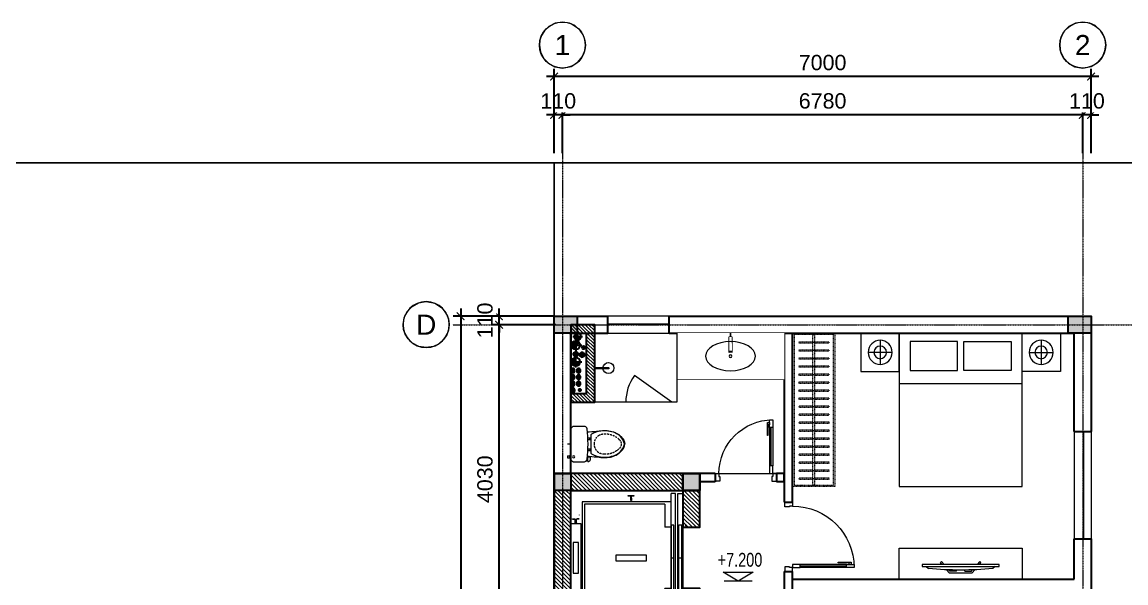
# Model space of a CAD drawing. Header units: millimetres. Extents: x -127141 to 682685, y -1234500 to 49778.
# Drawn here: x 263765 to 278151, y -267976 to -260665 of the extents above; entities that cross this region are included whole.
import ezdxf
from ezdxf.enums import TextEntityAlignment as Align

# ---------------------------------------------------------------- set-up
doc = ezdxf.new("R2010")
doc.units = ezdxf.units.MM
doc.header["$MEASUREMENT"] = 0
doc.set_wipeout_variables(frame=1)
for name, pattern in [('$AUDIT_BAD_LTYPE2', [0]), ('ACAD_ISO03W100', [30, 12, -18]), ('CENTER2', [1.125, 0.75, -0.125, 0.125, -0.125]), ('CONTINOUS', [0]), ('DASHDOT', [1, 0.5, -0.25, 0, -0.25]), ('DIVIDEX22', [1.25, 0.625, -0.25, 0, -0.125, 0, -0.25]), ('PHANTOM2', [1.25, 0.625, -0.125, 0.125, -0.125, 0.125, -0.125]), ('PHANTOM3', [1.5, 0.625, -0.125, 0.125, -0.125, 0.125, -0.125, 0.125, -0.125]), ('X-5M-G-MB PHONGNGU$0$HIDDEN2', [0.1875, 0.125, -0.0625]), ('xref-thap C (mb tang 32-2)$0$HIDDEN', [0.375, 0.25, -0.125])]:
    doc.linetypes.add(name, pattern=pattern)
for name, color, linetype, lineweight in [('-CONCRETE', 1, 'Continuous', 35), ('-DOOR', 137, 'Continuous', 9), ('-FURNITURE', 46, 'Continuous', 9), ('-HATCH', 8, 'Continuous', 5), ('-KH', 143, 'Continuous', 13), ('-LINE1', 7, 'Continuous', 18), ('-LINE2', 252, 'Continuous', 9), ('-TEXT', 7, 'Continuous', 15), ('-WALL', 4, 'Continuous', 35), ('A-COT VACH', 2, 'Continuous', 35), ('A-DIM', 251, 'Continuous', 15), ('A-HATCH', 251, 'Continuous', 5), ('A-KY HIEU', 34, 'Continuous', 20), ('A-NET THAY', 125, 'Continuous', 18), ('A-TRUC', 251, 'DASHDOT', 5), ('A-TUONG', 7, 'Continuous', 35), ('N1.1-CN', 4, 'CONTINOUS', 35), ('N1.3-TN', 6, 'CENTER2', 35), ('N1.4-TP', 4, 'PHANTOM2', 35), ('N1.5-TH', 2, 'PHANTOM3', 30), ('N1.6-NM', 3, 'DIVIDEX22', 30), ('N4-OTHER1', 143, 'CONTINOUS', 15)]:
    doc.layers.add(name, color=color, linetype=linetype, lineweight=lineweight)
doc.layers.add('LUOI GIONG', color=160, linetype='Continuous', plot=False)
for name, color, linetype in [('M-CD', 40, 'ACAD_ISO03W100'), ('M-Control', 170, 'CENTER2'), ('M-RP', 140, 'Continuous')]:
    doc.layers.add(name, color=color, linetype=linetype)
doc.styles.add('1', font='arial.ttf')
doc.styles.add('A1-arial', font='arial.ttf', dxfattribs={"width": 0.8})
doc.styles.get("Standard").update_dxf_attribs({"font": 'arial.ttf'})
doc.dimstyles.new('DIM_LAYOUT A2-A3', dxfattribs={"dimscale": 0, "dimtxt": 2, "dimasz": 1, "dimexe": 1, "dimexo": 0, "dimgap": 0.8, "dimtad": 1, "dimdec": 0, "dimlfac": -1, "dimzin": 0, "dimdsep": 46, "dimtxsty": 'Standard', "dimblk": 'ARCHTICK', "dimcen": 1, "dimdle": 1, "dimclrd": 256, "dimclre": 256, "dimclrt": 7, "dimadec": 0, "dimazin": 0, "dimtfac": 1, "dimtdec": 0, "dimtix": 1, "dimtofl": 0, "dimtmove": 2, "dimatfit": 3, "dimldrblk": 'ARCHTICK', "dimfxl": 1, "dimtfill": 1, "dimtolj": 1, "dimtzin": 0, "dimarcsym": 0})

# ---------------------------------------------------------------- blocks, each defined once
blk = doc.blocks.new('X-5M-DH-2-CORE$0$A$C75E80C28')
at = {"layer": '-LINE2', "linetype": 'Continuous', "ltscale": 2}
for p, q in [((-557, -112), (-560, -112)), ((-510, -22), (-510, -51)), ((-507, -22), (-510, -22)), ((-510, -109), (-510, -79)), ((-507, -22), (-507, -51)), ((-507, -109), (-507, -79)), ((-456, -57), (-501, -57)), ((-456, -60), (-501, -60)), ((-456, -70), (-501, -70)), ((-456, -73), (-501, -73)), ((-453, -63), (-453, -67)), ((-450, -63), (-450, -67)), ((450, -63), (450, -67)), ((453, -63), (453, -67)), ((456, -57), (501, -57)), ((456, -60), (501, -60)), ((456, -70), (501, -70)), ((456, -73), (501, -73)), ((457, -112), (460, -112)), ((507, -22), (510, -22)), ((507, -22), (507, -51)), ((507, -109), (507, -79)), ((510, -22), (510, -51)), ((510, -109), (510, -79)), ((-731, -149), (731, -149)), ((-731, -1305), (-731, -149)), ((-700, -179), (700, -179)), ((-700, -1225), (-700, -179)), ((700, -1225), (700, -179)), ((731, -1305), (731, -149)), ((-700, -1225), (-400, -1225)), ((-400, -1305), (-400, -1225)), ((700, -1225), (400, -1225)), ((400, -1305), (400, -1225)), ((840, -1305), (-840, -1305)), ((-840, -1365), (-840, -1305)), ((840, -1365), (-840, -1365)), ((840, -1395), (-840, -1395)), ((-840, -1395), (-840, -1455)), ((430, -1406), (-430, -1406)), ((-430, -1406), (-430, -1446)), ((425, -1309), (-425, -1309)), ((-425, -1343), (-425, -1309)), ((425, -1343), (-425, -1343)), ((0, -1309), (0, -1343)), ((0, -1406), (0, -1446)), ((425, -1343), (425, -1309)), ((430, -1406), (430, -1446)), ((840, -1365), (840, -1305)), ((840, -1395), (840, -1455)), ((-840, -1455), (-435, -1455)), ((-435, -1450), (-435, -1460)), ((-435, -1450), (-400, -1450)), ((-435, -1460), (-425, -1460)), ((-435, -1490), (-435, -1500)), ((-435, -1490), (-425, -1490)), ((-435, -1500), (-400, -1500)), ((-433, -1452), (-433, -1458)), ((-433, -1452), (-402, -1452)), ((-433, -1458), (-425, -1458)), ((-433, -1492), (-433, -1498)), ((-433, -1492), (-425, -1492)), ((-433, -1498), (-402, -1498)), ((430, -1446), (-430, -1446)), ((-425, -1458), (-425, -1460)), ((-425, -1490), (-425, -1492)), ((-402, -1452), (-402, -1498)), ((400, -1450), (-400, -1450)), ((-400, -1450), (-400, -1500)), ((400, -1450), (400, -1500)), ((435, -1450), (400, -1450)), ((435, -1500), (400, -1500)), ((402, -1452), (402, -1498)), ((433, -1452), (402, -1452)), ((433, -1498), (402, -1498)), ((433, -1458), (425, -1458)), ((425, -1458), (425, -1460)), ((435, -1460), (425, -1460)), ((425, -1490), (425, -1492)), ((435, -1490), (425, -1490)), ((433, -1492), (425, -1492)), ((433, -1452), (433, -1458)), ((433, -1492), (433, -1498)), ((435, -1450), (435, -1460)), ((840, -1455), (435, -1455)), ((435, -1490), (435, -1500))]:
    blk.add_line(p, q, dxfattribs=at)
for points in [[(-450, 0), (-450, -130), (450, -130), (450, 0)], [(-200, -29), (200, -29), (200, -101), (-200, -101)], [(-36, -584), (36, -584), (36, -984), (-36, -984)]]:
    blk.add_lwpolyline(points, close=True, dxfattribs=at)
for points in [[(-780, -789), (-751, -789, 0.414214), (-750, -788), (-750, -784), (-750, -780, 0.414214), (-751, -779), (-780, -779, -0.256978), (-784, -782), (-798, -782, -0.414214), (-801, -779), (-804, -749, 0.414214), (-807, -746), (-812, -746), (-812, -784), (-812, -821), (-807, -821, 0.414214), (-804, -818), (-801, -789, -0.414214), (-798, -786), (-784, -786, -0.256978), (-780, -789)], [(780, -789), (751, -789, -0.414214), (750, -788), (750, -784), (750, -780, -0.414214), (751, -779), (780, -779, 0.256978), (784, -782), (798, -782, 0.414214), (801, -779), (804, -749, -0.414214), (807, -746), (812, -746), (812, -784), (812, -821), (807, -821, -0.414214), (804, -818), (801, -789, 0.414214), (798, -786), (784, -786, 0.256978), (780, -789)]]:
    blk.add_lwpolyline(points, format="xyb", dxfattribs=at)
for centre, radius, start, end in [((-501, -51), 9.4, 180, 270), ((-501, -79), 9.4, 90, 180), ((-501, -51), 6.2, 180, 270), ((-501, -79), 6.2, 90, 180), ((-456, -63), 6.2, 0, 90), ((-456, -63), 3, 0, 90), ((-456, -67), 6.2, 270, 0), ((-456, -67), 3, 270, 0), ((456, -63), 6.2, 90, 180), ((456, -67), 6.2, 180, 270), ((456, -63), 3, 90, 180), ((456, -67), 3, 180, 270), ((501, -51), 6.2, 270, 0), ((501, -51), 9.4, 270, 0), ((501, -79), 9.4, 0, 90), ((501, -79), 6.2, 0, 90)]:
    blk.add_arc(centre, radius, start, end, dxfattribs=at)
blk = doc.blocks.new('A$C5C575821')
at = {"layer": '-CONCRETE'}
h = blk.add_hatch(color=256, dxfattribs=at)
h.dxf.hatch_style = 1
h.paths.add_polyline_path([(0, 220), (0, 0), (220, 0), (220, 220)])
blk.add_lwpolyline([(0, 0), (220, 0), (220, 220), (0, 220)], close=True, dxfattribs=at)
blk = doc.blocks.new('A$C3F71457E')
at = {"layer": 'A-HATCH'}
h = blk.add_hatch(dxfattribs=at)
h.set_pattern_fill('ANSI31', color=256, scale=300)
h.paths.add_polyline_path([(200, 380), (-20, 380), (-20, -98), (18, -98), (18, -67), (12, -67), (12, -75), (10, -75), (10, -65), (20, -65), (20, -100), (200, -100)])
h.paths.add_polyline_path([(-20, 600), (-1480, 600), (-1480, 380), (-20, 380)])
h.paths.add_polyline_path([(-1480, 380), (-1700, 380), (-1700, -1380), (-1480, -1380)])
h.paths.add_polyline_path([(-20, -1380), (-1480, -1380), (-1480, -1600), (-20, -1600)])
h.paths.add_polyline_path([(200, -900), (20, -900), (20, -935), (10, -935), (10, -925), (12, -925), (12, -933), (18, -933), (18, -902), (-20, -902), (-20, -1380), (-20, -1380), (200, -1380)])
at = {"layer": '-CONCRETE'}
blk.add_lwpolyline([(-20, -100), (-20, 380), (-1480, 380), (-1480, -1380), (-20, -1380), (-20, -900), (200, -900), (200, -1600), (-1700, -1600), (-1700, 600), (200, 600), (200, -100), (-20, -100)], dxfattribs=at)
at = {"layer": '-LINE1'}
blk.add_line((-20, -900), (-20, -100), dxfattribs=at)
at = {"layer": '-WALL'}
for p in [(-1700, 380), (-20, 380), (-1700, -1600), (-20, -1600)]:
    blk.add_blockref('A$C5C575821', p, dxfattribs=at)
at = {"color": 2, "rotation": 90}
blk.add_blockref('X-5M-DH-2-CORE$0$A$C75E80C28', (-1480, -500), dxfattribs=at)
blk = doc.blocks.new('shower')
for points in [[(180919, -32316), (180912, -32316), (180912, -32147), (180919, -32147)], [(180929, -32327), (180902, -32327), (180902, -32316), (180929, -32316)]]:
    blk.add_lwpolyline(points, close=True)
for radius, start, end in [(72, 272.7907, 267.2093), (8.35, 294.8355, 245.1645)]:
    blk.add_arc((180916, -32147), radius, start, end)
blk = doc.blocks.new('*U67')
at = {"linetype": '$AUDIT_BAD_LTYPE2'}
for p, q in [((70, 100), (70, 700)), ((90, 700), (90, 100))]:
    blk.add_line(p, q, dxfattribs=at)
for points in [[(50, 700), (90, 700), (90, 800), (50, 800), (50, 700)], [(50, 703), (50, 100)], [(50, 100), (90, 100), (90, 0), (50, 0), (50, 100)]]:
    blk.add_lwpolyline(points)
for points in [[(118, 595), (118, 764), (90, 764), (90, 736), (113, 736), (113, 595)], [(0, 0), (50, 0), (50, -40), (60, -40), (60, -100), (0, -100)], [(900, 0), (850, 0), (850, -40), (840, -40), (840, -100), (900, -100)]]:
    blk.add_lwpolyline(points, close=True)
at = {"linetype": '$AUDIT_BAD_LTYPE2', "ltscale": 0.3}
blk.add_arc((50, 0), 800, 0, 90, dxfattribs=at)
blk = doc.blocks.new('*U122')
at = {"linetype": '$AUDIT_BAD_LTYPE2'}
for p, q in [((70, 100), (70, 600)), ((90, 600), (90, 100))]:
    blk.add_line(p, q, dxfattribs=at)
for points in [[(50, 600), (90, 600), (90, 700), (50, 700), (50, 600)], [(50, 603), (50, 100)], [(50, 100), (90, 100), (90, 0), (50, 0), (50, 100)]]:
    blk.add_lwpolyline(points)
for points in [[(118, 495), (118, 664), (90, 664), (90, 636), (113, 636), (113, 495)], [(0, 0), (50, 0), (50, -40), (60, -40), (60, -100), (0, -100)], [(800, 0), (750, 0), (750, -40), (740, -40), (740, -100), (800, -100)]]:
    blk.add_lwpolyline(points, close=True)
at = {"linetype": '$AUDIT_BAD_LTYPE2', "ltscale": 0.3}
blk.add_arc((50, 0), 700, 0, 90, dxfattribs=at)
blk = doc.blocks.new('G1600')
for p, q in [((137477, -212827), (139077, -212827)), ((137228, -213392), (137228, -213077)), ((139326, -213392), (139326, -213077)), ((137385, -213234), (137070, -213234)), ((139169, -213234), (139484, -213234))]:
    blk.add_line(p, q)
blk.add_lwpolyline([(137477, -213484), (137477, -211484), (139077, -211484), (139077, -213484), (137477, -213484)])
for points in [[(136977, -213484), (136977, -212984), (137477, -212984), (137477, -213484)], [(137617, -213375), (137617, -212999), (138235, -212999), (138235, -213375)], [(138937, -213375), (138937, -212999), (138320, -212999), (138320, -213375)], [(139577, -213484), (139577, -212984), (139077, -212984), (139077, -213484)]]:
    blk.add_lwpolyline(points, close=True)
for centre, radius in [((137228, -213234), 157), ((137228, -213234), 82.4), ((139326, -213234), 157), ((139326, -213234), 82.4)]:
    blk.add_circle(centre, radius)
blk = doc.blocks.new('*U91')
at = {"linetype": 'X-5M-G-MB PHONGNGU$0$HIDDEN2'}
for points in [[(0, 600), (0, 0), (2182, 0), (2182, 600)], [(2162, 580), (2162, 20), (20, 20), (20, 580)], [(114, 319), (109, 319), (109, 280), (114, 280)], [(228, 319), (223, 319), (223, 280), (228, 280)], [(342, 319), (337, 319), (337, 280), (342, 280)], [(456, 319), (451, 319), (451, 280), (456, 280)], [(570, 319), (565, 319), (565, 280), (570, 280)], [(684, 319), (679, 319), (679, 280), (684, 280)], [(798, 319), (793, 319), (793, 280), (798, 280)], [(912, 319), (907, 319), (907, 280), (912, 280)], [(1026, 319), (1021, 319), (1021, 280), (1026, 280)], [(1140, 319), (1135, 319), (1135, 280), (1140, 280)], [(1254, 319), (1249, 319), (1249, 280), (1254, 280)], [(1368, 319), (1363, 319), (1363, 280), (1368, 280)], [(1482, 319), (1477, 319), (1477, 280), (1482, 280)], [(1596, 319), (1591, 319), (1591, 280), (1596, 280)], [(1710, 319), (1705, 319), (1705, 280), (1710, 280)], [(1824, 319), (1819, 319), (1819, 280), (1824, 280)], [(1938, 319), (1933, 319), (1933, 280), (1938, 280)], [(2052, 319), (2047, 319), (2047, 280), (2052, 280)], [(2162, 287), (2162, 313), (20, 313), (20, 287)]]:
    blk.add_lwpolyline(points, close=True, dxfattribs=at)
for points in [[(122, 313), (122, 515), (100, 515), (100, 313)], [(236, 313), (236, 515), (214, 515), (214, 313)], [(350, 313), (350, 515), (328, 515), (328, 313)], [(464, 313), (464, 515), (442, 515), (442, 313)], [(578, 313), (578, 515), (556, 515), (556, 313)], [(692, 313), (692, 515), (670, 515), (670, 313)], [(806, 313), (806, 515), (784, 515), (784, 313)], [(920, 313), (920, 515), (898, 515), (898, 313)], [(1034, 313), (1034, 515), (1012, 515), (1012, 313)], [(1148, 313), (1148, 515), (1126, 515), (1126, 313)], [(1262, 313), (1262, 515), (1240, 515), (1240, 313)], [(1376, 313), (1376, 515), (1354, 515), (1354, 313)], [(1490, 313), (1490, 515), (1468, 515), (1468, 313)], [(1604, 313), (1604, 515), (1582, 515), (1582, 313)], [(1718, 313), (1718, 515), (1696, 515), (1696, 313)], [(1832, 313), (1832, 515), (1810, 515), (1810, 313)], [(1946, 313), (1946, 515), (1924, 515), (1924, 313)], [(2060, 313), (2060, 515), (2038, 515), (2038, 313)], [(100, 287), (100, 92), (122, 92), (122, 287)], [(214, 287), (214, 92), (236, 92), (236, 287)], [(328, 287), (328, 92), (350, 92), (350, 287)], [(442, 287), (442, 92), (464, 92), (464, 287)], [(556, 287), (556, 92), (578, 92), (578, 287)], [(670, 287), (670, 92), (692, 92), (692, 287)], [(784, 287), (784, 92), (806, 92), (806, 287)], [(898, 287), (898, 92), (920, 92), (920, 287)], [(1012, 287), (1012, 92), (1034, 92), (1034, 287)], [(1126, 287), (1126, 92), (1148, 92), (1148, 287)], [(1240, 287), (1240, 92), (1262, 92), (1262, 287)], [(1354, 287), (1354, 92), (1376, 92), (1376, 287)], [(1468, 287), (1468, 92), (1490, 92), (1490, 287)], [(1582, 287), (1582, 92), (1604, 92), (1604, 287)], [(1696, 287), (1696, 92), (1718, 92), (1718, 287)], [(1810, 287), (1810, 92), (1832, 92), (1832, 287)], [(1924, 287), (1924, 92), (1946, 92), (1946, 287)], [(2038, 287), (2038, 92), (2060, 92), (2060, 287)]]:
    blk.add_lwpolyline(points, dxfattribs=at)
blk = doc.blocks.new('XR.MB.LM123$0$tvi 1')
blk.add_lwpolyline([(29, 0), (29, -1000), (0, -1000), (0, 0)], close=True)
for points in [[(29, -50), (52, -81)], [(-24, -236), (-39, -252)], [(0, -285), (-39, -252)], [(0, -256), (-24, -236)], [(70, -315), (111, -350), (111, -650), (70, -685)], [(89, -446), (89, -360), (71, -345)], [(89, -554), (89, -640), (71, -655)], [(89, -446), (73, -446)], [(89, -554), (73, -554)], [(0, -715), (-39, -748)], [(-24, -764), (-39, -748)], [(0, -744), (-24, -764)], [(29, -950), (52, -919)]]:
    blk.add_lwpolyline(points)
blk.add_arc((-4025, -500), 4099, 354.1311, 5.8689)
blk = doc.blocks.new('Sink_Cicle')
blk.add_lwpolyline([(17, -50), (-17, -50), (-18, -252), (17, -252)], close=True)
blk.add_circle((0, -300), 17.5)
at = {"layer": 'Defpoints'}
blk.add_line((0, -100), (0, 0), dxfattribs=at)
blk.add_wipeout([(17, -50), (-17, -50), (-18, -252), (17, -252)])
at = {"layer": '-FURNITURE', "linetype": 'Continuous'}
blk.add_ellipse((0, -300), major_axis=(-325, 0), ratio=0.584615, dxfattribs=at)
blk.add_line((-18, -237), (17, -237))
blk = doc.blocks.new('*U107')
at = {"ltscale": 300}
blk.add_lwpolyline([(0, 0), (1400, 0), (1400, -600), (0, -600)], close=True, dxfattribs=at)
blk.add_wipeout([(0, 0), (1400, 0), (1400, -600), (0, -600)], dxfattribs=at)
blk.add_blockref('Sink_Cicle', (700, 0), dxfattribs=at)
blk = doc.blocks.new('A$C18091ED7')
for p, q in [((0, -42), (0, 0)), ((146, -27), (179, -27)), ((146, -27), (146, -30)), ((146, -30), (166, -30)), ((153, -37), (146, -30)), ((152, 0), (152, -27)), ((152, 0), (179, 0)), ((153, -37), (166, -37)), ((153, -40), (153, -37)), ((153, -40), (178, -40)), ((153, -40), (178, -40)), ((153, -40), (153, -42)), ((185, -30), (166, -30)), ((178, -37), (166, -37)), ((185, -30), (178, -37)), ((178, -37), (178, -40)), ((178, -40), (178, -42)), ((179, 0), (179, -27)), ((179, -27), (185, -27)), ((185, -27), (185, -30)), ((-83, -267), (-83, -300)), ((-83, -278), (-83, -288)), ((-63, -265), (-81, -265)), ((-61, -267), (-61, -300)), ((61, -267), (61, -300)), ((63, -265), (81, -265)), ((83, -267), (83, -300)), ((83, -278), (83, -288)), ((165, -262), (165, -290)), ((168, -260), (228, -260)), ((231, -274), (231, -262)), ((-61, -290), (-83, -290)), ((61, -290), (83, -290)), ((168, -292), (207, -292))]:
    blk.add_line(p, q)
for points in [[(230, -219, -0.137407), (225, -235), (222, -241, -0.236081), (198, -255, -0.051961), (-198, -255, -0.236081), (-222, -241), (-225, -235, -0.137407), (-230, -219), (-230, -72, -0.198912), (-226, -63), (-209, -46, -0.198912), (-200, -42), (0, -42), (200, -42, -0.198912), (209, -46), (226, -63, -0.198912), (230, -72)], [(144, -619, -0.212405), (26, -734, -0.027685), (-1, -739, -0.022279), (-26, -734, -0.212405), (-144, -619, -0.142796), (-167, -428, -0.093005), (-128, -309, -0.256439), (-111, -300), (0, -300), (111, -300, -0.256439), (128, -309, -0.093005), (167, -428, -0.142796)]]:
    blk.add_lwpolyline(points, format="xyb", close=True)
at = {"linetype": 'xref-thap C (mb tang 32-2)$0$HIDDEN', "ltscale": 100}
blk.add_lwpolyline([(61, -669, -0.199031), (0, -699, -0.199031), (-61, -669, -0.218924), (-132, -478, -0.153791), (-112, -404, -0.236701), (0, -348, -0.236701), (112, -404, -0.153791), (132, -478, -0.218924)], format="xyb", close=True, dxfattribs=at)
blk.add_circle((166, -78), 13.9)
for centre, radius, start, end in [((-81, -267), 1.98, 90, 180), ((-63, -267), 1.98, 0, 90), ((63, -267), 1.98, 90, 180), ((81, -267), 1.98, 0, 90), ((168, -262), 2.47, 90, 180), ((168, -225), 80.1, 306.4659, 320.3123), ((228, -274), 2.47, 320.3123, 0), ((168, -290), 2.47, 180, 270), ((207, -277), 15.5, 270, 306.4659)]:
    blk.add_arc(centre, radius, start, end)
for points in [[(-156, -259), (-157, -267), (-164, -328), (-169, -385), (-184, -528), (-136, -679), (-50, -735), (-20, -741), (0, -744)], [(156, -259), (157, -267), (164, -328), (169, -385), (184, -528), (136, -679), (50, -735), (20, -741), (0, -744)]]:
    blk.add_open_spline(points, degree=3, knots=[130.613938, 130.613938, 130.613938, 130.613938, 152.852109, 311.129351, 417.703951, 561.383393, 697.692632, 710.812262, 710.812262, 710.812262, 710.812262])
blk = doc.blocks.new('_ArchTick')
at = {"color": 0, "linetype": 'ByBlock', "const_width": 0.15}
blk.add_lwpolyline([(-0.5, -0.5), (0.5, 0.5)], dxfattribs=at)
blk = doc.blocks.new('*D2482')
at = {"layer": 'A-DIM', "lineweight": -2, "transparency": 16777216}
for p, q in [((1257, 17884), (1257, 17984)), ((1974, 17884), (1157, 17884)), ((1974, 17774), (1157, 17774)), ((1257, 17774), (1257, 17674))]:
    blk.add_line(p, q, dxfattribs=at)
at = {"layer": 'Defpoints', "color": 0, "transparency": 16777216}
for p in [(1974, 17884), (1974, 17774)]:
    blk.add_point(p, dxfattribs=at)
at = {"layer": 'A-DIM', "lineweight": -2, "transparency": 16777216, "xscale": 100, "yscale": 100, "zscale": 100}
for p, rotation in [((1257, 17884), 270), ((1257, 17774), 90)]:
    blk.add_blockref('_ArchTick', p, dxfattribs=dict(at, rotation=rotation))
at = {"layer": 'A-DIM', "color": 7, "transparency": 16777216, "insert": (1075, 17829), "char_height": 200, "attachment_point": 5, "rotation": 90, "bg_fill": 3, "box_fill_scale": 1.25, "bg_fill_color": 256, "bg_fill_true_color": 13158600, "bg_fill_transparency": 0}
blk.add_mtext('\\A1;110', dxfattribs=at)
at = {"layer": 'Defpoints', "color": 0, "transparency": 16777216}
blk.add_point((1257, 17774), dxfattribs=at)
blk = doc.blocks.new('*D2484')
at = {"layer": 'A-DIM', "lineweight": -2, "transparency": 16777216}
for p, q in [((2084, 20011), (2084, 20608)), ((8864, 20011), (8864, 20608)), ((8964, 20508), (1984, 20508))]:
    blk.add_line(p, q, dxfattribs=at)
at = {"layer": 'Defpoints', "color": 0, "transparency": 16777216}
for p in [(2084, 20508), (2084, 20011, 0), (8864, 20011, 0)]:
    blk.add_point(p, dxfattribs=at)
at = {"layer": 'A-DIM', "lineweight": -2, "transparency": 16777216, "xscale": 100, "yscale": 100, "zscale": 100, "rotation": 180}
blk.add_blockref('_ArchTick', (2084, 20508), dxfattribs=at)
at = {"layer": 'A-DIM', "lineweight": -2, "transparency": 16777216, "xscale": 100, "yscale": 100, "zscale": 100}
blk.add_blockref('_ArchTick', (8864, 20508), dxfattribs=at)
at = {"layer": 'A-DIM', "color": 7, "transparency": 16777216, "insert": (5474, 20690), "char_height": 200, "attachment_point": 5, "bg_fill": 3, "box_fill_scale": 1.25, "bg_fill_color": 256, "bg_fill_true_color": 13158600, "bg_fill_transparency": 0}
blk.add_mtext('\\A1;6780', dxfattribs=at)
blk = doc.blocks.new('*D2485')
at = {"layer": 'A-DIM', "lineweight": -2, "transparency": 16777216}
for p, q in [((1974, 20011), (1974, 20608)), ((2084, 20011), (2084, 20608)), ((1974, 20508), (1874, 20508)), ((2084, 20508), (2184, 20508))]:
    blk.add_line(p, q, dxfattribs=at)
at = {"layer": 'Defpoints', "color": 0, "transparency": 16777216}
for p in [(1974, 20011), (2084, 20011, 0)]:
    blk.add_point(p, dxfattribs=at)
at = {"layer": 'A-DIM', "lineweight": -2, "transparency": 16777216, "xscale": 100, "yscale": 100, "zscale": 100}
blk.add_blockref('_ArchTick', (1974, 20508), dxfattribs=at)
at = {"layer": 'A-DIM', "lineweight": -2, "transparency": 16777216, "xscale": 100, "yscale": 100, "zscale": 100, "rotation": 180}
blk.add_blockref('_ArchTick', (2084, 20508), dxfattribs=at)
at = {"layer": 'A-DIM', "color": 7, "transparency": 16777216, "insert": (2029, 20690), "char_height": 200, "attachment_point": 5, "bg_fill": 3, "box_fill_scale": 1.25, "bg_fill_color": 256, "bg_fill_true_color": 13158600, "bg_fill_transparency": 0}
blk.add_mtext('\\A1;110', dxfattribs=at)
at = {"layer": 'Defpoints', "color": 0, "transparency": 16777216}
blk.add_point((1974, 20508), dxfattribs=at)
blk = doc.blocks.new('*D2486')
at = {"layer": 'A-DIM', "lineweight": -2, "transparency": 16777216}
for p, q in [((8864, 20011), (8864, 20608)), ((8974, 20011), (8974, 20608)), ((8864, 20508), (8764, 20508)), ((8974, 20508), (9074, 20508))]:
    blk.add_line(p, q, dxfattribs=at)
at = {"layer": 'Defpoints', "color": 0, "transparency": 16777216}
for p in [(8864, 20011), (8974, 20011, 0)]:
    blk.add_point(p, dxfattribs=at)
at = {"layer": 'A-DIM', "lineweight": -2, "transparency": 16777216, "xscale": 100, "yscale": 100, "zscale": 100}
blk.add_blockref('_ArchTick', (8864, 20508), dxfattribs=at)
at = {"layer": 'A-DIM', "lineweight": -2, "transparency": 16777216, "xscale": 100, "yscale": 100, "zscale": 100, "rotation": 180}
blk.add_blockref('_ArchTick', (8974, 20508), dxfattribs=at)
at = {"layer": 'A-DIM', "color": 7, "transparency": 16777216, "insert": (8919, 20690), "char_height": 200, "attachment_point": 5, "bg_fill": 3, "box_fill_scale": 1.25, "bg_fill_color": 256, "bg_fill_true_color": 13158600, "bg_fill_transparency": 0}
blk.add_mtext('\\A1;110', dxfattribs=at)
at = {"layer": 'Defpoints', "color": 0, "transparency": 16777216}
blk.add_point((8864, 20508), dxfattribs=at)
blk = doc.blocks.new('*D2489')
at = {"layer": 'A-DIM', "lineweight": -2, "transparency": 16777216}
for p, q in [((1257, 13644), (1257, 17874)), ((1998, 17774), (1157, 17774)), ((1998, 13744), (1157, 13744))]:
    blk.add_line(p, q, dxfattribs=at)
at = {"layer": 'Defpoints', "color": 0, "transparency": 16777216}
for p in [(1257, 17774), (1998, 17774, 0), (1998, 13744, 0)]:
    blk.add_point(p, dxfattribs=at)
at = {"layer": 'A-DIM', "lineweight": -2, "transparency": 16777216, "xscale": 100, "yscale": 100, "zscale": 100}
for p, rotation in [((1257, 17774), 90), ((1257, 13744), 270)]:
    blk.add_blockref('_ArchTick', p, dxfattribs=dict(at, rotation=rotation))
at = {"layer": 'A-DIM', "color": 7, "transparency": 16777216, "insert": (1075, 15759), "char_height": 200, "attachment_point": 5, "rotation": 90, "bg_fill": 3, "box_fill_scale": 1.25, "bg_fill_color": 256, "bg_fill_true_color": 13158600, "bg_fill_transparency": 0}
blk.add_mtext('\\A1;4030', dxfattribs=at)
blk = doc.blocks.new('*D2498')
at = {"layer": 'A-DIM', "lineweight": -2, "transparency": 16777216}
for p, q in [((9074, 21008), (1874, 21008)), ((1974, 20398), (1974, 21108)), ((8974, 20398), (8974, 21108))]:
    blk.add_line(p, q, dxfattribs=at)
at = {"layer": 'Defpoints', "color": 0, "transparency": 16777216}
for p in [(1974, 21008), (1974, 20398, 0), (8974, 20398, 0)]:
    blk.add_point(p, dxfattribs=at)
at = {"layer": 'A-DIM', "lineweight": -2, "transparency": 16777216, "xscale": 100, "yscale": 100, "zscale": 100, "rotation": 180}
blk.add_blockref('_ArchTick', (1974, 21008), dxfattribs=at)
at = {"layer": 'A-DIM', "lineweight": -2, "transparency": 16777216, "xscale": 100, "yscale": 100, "zscale": 100}
blk.add_blockref('_ArchTick', (8974, 21008), dxfattribs=at)
at = {"layer": 'A-DIM', "color": 7, "transparency": 16777216, "insert": (5474, 21190), "char_height": 200, "attachment_point": 5, "bg_fill": 3, "box_fill_scale": 1.25, "bg_fill_color": 256, "bg_fill_true_color": 13158600, "bg_fill_transparency": 0}
blk.add_mtext('\\A1;7000', dxfattribs=at)
blk = doc.blocks.new('Tag - Metric')
blk.add_lwpolyline([(0, 3.44), (-1.1, 3.26), (-2.06, 2.76), (-2.71, 2.12), (-3.13, 1.43), (-3.37, 0.73), (-3.44, 0), (-3.3, -0.99), (-2.83, -1.96), (-2.11, -2.72), (-1.16, -3.24), (0, -3.44), (1.28, -3.19), (2.29, -2.57), (2.96, -1.75), (3.33, -0.88), (3.44, 0), (3.34, 0.84), (3.08, 1.53), (2.65, 2.2), (1.84, 2.91), (1.07, 3.27), (0, 3.44)], close=True)
blk.add_circle((0, 0), 3.44)
at = {"style": 'A1-arial', "flags": 8}
blk.add_attdef('1', text='', height=3, dxfattribs=at).set_placement((0, 0), align=Align.MIDDLE_CENTER)
blk = doc.blocks.new('*D2501')
at = {"layer": 'A-DIM', "lineweight": -2, "transparency": 16777216}
for p, q in [((758, 17984), (758, 4099)), ((1977, 17884), (658, 17884)), ((1977, 4199), (658, 4199))]:
    blk.add_line(p, q, dxfattribs=at)
at = {"layer": 'Defpoints', "color": 0, "transparency": 16777216}
for p in [(1977, 17884, 0), (758, 4199), (1977, 4199, 0)]:
    blk.add_point(p, dxfattribs=at)
at = {"layer": 'A-DIM', "lineweight": -2, "transparency": 16777216, "xscale": 100, "yscale": 100, "zscale": 100}
for p, rotation in [((758, 17884), 90), ((758, 4199), 270)]:
    blk.add_blockref('_ArchTick', p, dxfattribs=dict(at, rotation=rotation))
at = {"layer": 'A-DIM', "color": 7, "transparency": 16777216, "insert": (575, 11041), "char_height": 200, "attachment_point": 5, "rotation": 90, "bg_fill": 3, "box_fill_scale": 1.25, "bg_fill_color": 256, "bg_fill_true_color": 13158600, "bg_fill_transparency": 0}
blk.add_mtext('\\A1;13685', dxfattribs=at)
blk = doc.blocks.new('cot 220')
at = {"layer": 'A-COT VACH'}
h = blk.add_hatch(color=251, dxfattribs=at)
h.dxf.hatch_style = 1
h.paths.add_polyline_path([(110, 110), (-110, 110), (-110, -110), (110, -110)])
blk.add_lwpolyline([(-110, -110), (110, -110), (110, 110), (-110, 110)], close=True, dxfattribs=at)
blk = doc.blocks.new('N-ONGDUNG')
at = {"layer": 'N4-OTHER1', "ltscale": 10}
h = blk.add_hatch(dxfattribs=at)
h.set_pattern_fill('ANSI31', color=256, scale=36, angle=-90, style=0)
h.set_pattern_definition([(315, (39548.85, 159241.4585), (3.18198052, 3.18198052), [])])
h.paths.add_polyline_path([(0, 45, -0.414214), (45, 0), (0, 0)])
h.paths.add_polyline_path([(-45, 0, -0.414214), (0, 45), (0, 0, 1)])
h.paths.add_polyline_path([(0, 0), (45, 0, -1)])
at = {"linetype": 'Continuous', "ltscale": 10}
for p, q in [((63, 0), (-63, 0)), ((0, 63), (0, -63))]:
    blk.add_line(p, q, dxfattribs=at)
blk.add_circle((0, 0), 45, dxfattribs=at)
for centre, start, end in [((-23, 0), 0, 180), ((23, 0), 180, 0)]:
    blk.add_arc(centre, 22.5, start, end, dxfattribs=at)
blk = doc.blocks.new('$cc')
h = blk.add_hatch()
h.set_pattern_fill('_USER', color=8, scale=0.05, angle=45, style=0, pattern_type=0)
h.set_pattern_definition([(45, (-200956.024176, 465343.044346), (-0.0353553390593, 0.0353553390593), [])])
edge = h.paths.add_edge_path()
edge.add_arc((-0.19, -0.25), 0.313, -53.1301, 53.1301, ccw=False)
edge.add_arc((0, 0), 0.5, 90, 270, ccw=False)
edge.add_arc((0.19, 0.25), 0.312, 126.8699, 233.1301)
at = {"color": 8}
blk.add_lwpolyline([(0, 0, -0.5), (0, -0.5, -1), (0, 0.5, 0.5), (0, 0, 0.333333), (0, 0, 0.333333)], format="xyb", dxfattribs=at)
blk.add_circle((0, 0), 0.5)
blk = doc.blocks.new('A$C9810a9bf')
at = {"layer": 'M-RP', "ltscale": 200}
for centre, radius in [((-14.75, 0), 14.75), ((-14.75, 0), 4.75), ((17.95, 0), 17.95), ((17.95, 0), 7.95)]:
    blk.add_circle(centre, radius, dxfattribs=at)
blk.add_ellipse((3.2, 0), major_axis=(-32.7, 0), ratio=0.75611402, dxfattribs=at)
at = {"layer": 'M-RP', "ltscale": 200, "xscale": 9.5, "yscale": 9.5, "zscale": 9.5, "rotation": 180}
blk.add_blockref('$cc', (-14.75, 0), dxfattribs=at)
at = {"layer": 'M-RP', "ltscale": 200, "xscale": 15.9, "yscale": 15.9, "zscale": 15.9}
blk.add_blockref('$cc', (17.95, 0), dxfattribs=at)
blk = doc.blocks.new('A$Caa2107e4')
at = {"layer": 'M-Control', "ltscale": 0.03}
for centre, radius in [((-14.75, 0), 14.75), ((-14.75, 0), 4.75), ((17.95, 0), 17.95), ((17.95, 0), 7.95)]:
    blk.add_circle(centre, radius, dxfattribs=at)
blk.add_ellipse((3.2, 0), major_axis=(-32.7, 0), ratio=0.75611402, dxfattribs=at)
at = {"layer": 'M-Control', "ltscale": 0.03, "xscale": 9.5, "yscale": 9.5, "zscale": 9.5, "rotation": 180}
blk.add_blockref('$cc', (-14.75, 0), dxfattribs=at)
at = {"layer": 'M-Control', "ltscale": 0.03, "xscale": 15.9, "yscale": 15.9, "zscale": 15.9}
blk.add_blockref('$cc', (17.95, 0), dxfattribs=at)
blk = doc.blocks.new('A$Cddca1029')
at = {"layer": 'A-HATCH'}
h = blk.add_hatch(dxfattribs=at)
h.set_pattern_fill('ANSI31', color=256, scale=250, angle=180)
h.set_pattern_definition([(225, (850724.535, -721488), (22.0970869, -22.0970869), [])])
h.paths.add_polyline_path([(900, 12), (1010, 12), (1010, 322), (0, 322), (0, 12), (110, 12), (110, 212), (900, 212)])
at = {"layer": 'A-NET THAY'}
blk.add_line((110, 12), (900, 12, 0), dxfattribs=at)
at = {"layer": 'A-TUONG'}
for points in [[(900, 12), (1010, 12), (1010, 322), (0, 322), (0, 12), (110, 12), (110, 212), (900, 212), (900, 12)], [(110, 12), (900, 12)]]:
    blk.add_lwpolyline(points, dxfattribs=at)
at = {"layer": 'M-CD', "xscale": 34, "yscale": 34, "zscale": 34, "rotation": 270}
blk.add_blockref('$cc', (851, 128), dxfattribs=at)
at = {"layer": 'M-RP', "ltscale": 200}
for name, p in [('A$C9810a9bf', (595, 113)), ('A$Caa2107e4', (595, 113)), ('A$C9810a9bf', (595, 38)), ('A$Caa2107e4', (595, 38)), ('A$C9810a9bf', (680, 113)), ('A$Caa2107e4', (680, 113)), ('A$C9810a9bf', (680, 38)), ('A$Caa2107e4', (680, 38)), ('A$C9810a9bf', (766, 113)), ('A$Caa2107e4', (766, 113)), ('A$C9810a9bf', (766, 38)), ('A$Caa2107e4', (766, 38)), ('A$C9810a9bf', (851, 38)), ('A$Caa2107e4', (851, 38))]:
    blk.add_blockref(name, p, dxfattribs=at)
at = {"layer": 'N1.1-CN', "xscale": 0.4444444444444459, "yscale": 0.4444444444444459, "zscale": 0.4444444444444459}
blk.add_blockref('N-ONGDUNG', (299, 177), dxfattribs=at)
at = {"layer": 'N1.3-TN', "xscale": -1, "rotation": 180}
blk.add_blockref('N-ONGDUNG', (155, 102), dxfattribs=at)
at = {"layer": 'N1.4-TP', "xscale": 1.222222222222223, "yscale": 1.222222222222223, "zscale": 1.222222222222223, "rotation": 180}
blk.add_blockref('N-ONGDUNG', (266, 77), dxfattribs=at)
at = {"layer": 'N1.5-TH', "xscale": 0.6666666666666681, "yscale": 0.6666666666666681, "zscale": 0.6666666666666681}
for p in [(391, 159), (385, 77)]:
    blk.add_blockref('N-ONGDUNG', p, dxfattribs=at)
at = {"layer": 'N1.6-NM', "xscale": -1.222222222222223, "yscale": 1.222222222222223, "zscale": 1.222222222222223, "rotation": 180}
blk.add_blockref('N-ONGDUNG', (482, 77), dxfattribs=at)
blk = doc.blocks.new('A$C435fd1c9')
at = {"layer": 'A-COT VACH'}
h = blk.add_hatch(color=251, dxfattribs=at)
h.dxf.hatch_style = 1
h.paths.add_polyline_path([(8974, 17663.7), (8974, 17883.7), (8674, 17883.7), (8674, 17663.7)])
at = {"layer": 'A-COT VACH', "elevation": 0}
blk.add_lwpolyline([(8974, 17663.7), (8674, 17663.7), (8674, 17883.7), (8974, 17883.7)], close=True, dxfattribs=at)
at = {"layer": 'A-COT VACH'}
blk.add_blockref('cot 220', (3763.9, 15723.4, 0), dxfattribs=at)
at = {"layer": 'A-DIM'}
for base, p1, p2, angle, picture, middle in [((2083.9, 20507.9, 0), (8864.1, 20011.2, 0), (2083.9, 20011.1, 0), 180, '*D2484', (5474, 20690, 0)), ((1257.4, 17773.6, 0), (1973.9, 17883.6, 0), (1973.9, 17773.6, 0), 90, '*D2482', (1075.3, 17828.6, 0))]:
    dim = blk.add_linear_dim(base=base, p1=p1, p2=p2, angle=angle, dimstyle='DIM_LAYOUT A2-A3', override={"dimscale": 100}, dxfattribs=at)
    dim.commit()
    dim.dimension.update_dxf_attribs({"geometry": picture, "text_midpoint": middle})
for base, p1, p2, angle, picture, middle in [((1973.9, 20507.8, 0), (2083.9, 20011.1, 0), (1973.9, 20011.1, 0), 180, '*D2485', (2028.9, 20689.9, 0)), ((8864.1, 20507.9, 0), (8974.1, 20011.2, 0), (8864.1, 20011.2, 0), 180, '*D2486', (8919.1, 20690, 0)), ((1257.4, 17773.6, 0), (1997.8, 13743.6, 0), (1997.8, 17773.6), 270, '*D2489', (1075.3, 15758.6, 0))]:
    dim = blk.add_linear_dim(base=base, p1=p1, p2=p2, angle=angle, dimstyle='DIM_LAYOUT A2-A3', override={"dimscale": 100}, dxfattribs=at)
    dim.commit()
    dim.dimension.update_dxf_attribs({"geometry": picture, "text_midpoint": middle})
at = {"layer": 'A-TRUC', "ltscale": 3, "elevation": 0}
blk.add_lwpolyline([(2083.9, 20484.1), (2083.9, 867.1)], dxfattribs=at)
at = {"layer": 'A-DIM'}
dim = blk.add_linear_dim(base=(757.6, 4198.7, 0), p1=(1976.6, 17883.6, 0), p2=(1976.8, 4198.7, 0), angle=90, dimstyle='DIM_LAYOUT A2-A3', override={"dimscale": 100}, dxfattribs=at)
dim.commit()
dim.dimension.update_dxf_attribs({"geometry": '*D2501', "text_midpoint": (575.4, 11041.1, 0)})
at = {"layer": 'A-COT VACH'}
h = blk.add_hatch(color=251, dxfattribs=at)
h.dxf.hatch_style = 1
h.paths.add_polyline_path([(1973.9, 17663.6), (2273.9, 17663.6), (2273.9, 17883.6), (1973.9, 17883.6)])
h = blk.add_hatch(color=251, dxfattribs=at)
h.dxf.hatch_style = 1
h.paths.add_polyline_path([(1973.9, 17663.6), (2273.9, 17663.6), (2273.9, 17883.6), (1973.9, 17883.6)])
at = {"layer": 'A-COT VACH', "elevation": 0}
blk.add_lwpolyline([(2273.9, 17663.6), (1973.9, 17663.6), (1973.9, 17883.6), (2273.9, 17883.6)], close=True, dxfattribs=at)
blk.add_lwpolyline([(2273.9, 17663.6), (1973.9, 17663.6), (1973.9, 17883.6), (2273.9, 17883.6)], close=True, dxfattribs=at)
at = {"layer": 'A-TRUC', "ltscale": 3}
blk.add_line((655.4, 17773.6), (14202.7, 17773.6, 0), dxfattribs=at)
at = {"layer": 'A-COT VACH', "xscale": -1}
blk.add_blockref('cot 220', (2083.9, 15723.4, 0), dxfattribs=at)
at = {"layer": 'A-DIM'}
dim = blk.add_linear_dim(base=(1973.9, 21007.8, 0), p1=(8974.1, 20398.2, 0), p2=(1973.9, 20398.1, 0), angle=180, dimstyle='DIM_LAYOUT A2-A3', override={"dimscale": 100}, dxfattribs=at)
dim.commit()
dim.dimension.update_dxf_attribs({"geometry": '*D2498', "text_midpoint": (5474, 21189.9, 0)})
at = {"layer": 'A-TRUC', "ltscale": 3, "elevation": 0}
blk.add_lwpolyline([(8863.9, 20484.1), (8863.9, 867.1)], dxfattribs=at)
at = {"layer": 'A-KY HIEU'}
ref = blk.add_blockref('Tag - Metric', (2083.9, 21418.8), dxfattribs=dict(at, xscale=87.13796474971016, yscale=87.13796474971016, zscale=87.13796474971016))
ref.add_attrib('DETAIL#', '1', dxfattribs={"layer": '0', "height": 262.5, "style": 'A1-arial'}).set_placement((2083.9, 21418.8), align=Align.MIDDLE_CENTER)
ref = blk.add_blockref('Tag - Metric', (8864.1, 21418.9, 0), dxfattribs=dict(at, xscale=87.13796474971016, yscale=87.13796474971016, zscale=87.13796474971016))
ref.add_attrib('DETAIL#', '2', dxfattribs={"layer": '0', "height": 262.5, "style": 'A1-arial'}).set_placement((8864.1, 21418.9, 0), align=Align.MIDDLE_CENTER)
ref = blk.add_blockref('Tag - Metric', (308, 17775.4, 0), dxfattribs=dict(at, xscale=-87.13796474971016, yscale=87.13796474971016, zscale=87.13796474971016, rotation=180))
ref.add_attrib('DETAIL#', 'D', dxfattribs={"layer": '0', "height": 262.5, "style": 'A1-arial'}).set_placement((308, 17774.3, 0), align=Align.MIDDLE_CENTER)

msp = doc.modelspace()

# ---------------------------------------------------------------- linework, layer by layer
at = {"layer": '-DOOR'}
for p, q in [((277478.1, -266000), (277478.1, -267400)), ((277597.6, -266000), (277597.6, -267400)), ((277697.8, -266000), (277697.9, -267400))]:
    msp.add_line(p, q, dxfattribs=at)
msp.add_lwpolyline([(272197.5, -264500), (271397.5, -264500), (271397.5, -264720), (272197.5, -264720)], close=True, dxfattribs=at)
msp.add_lwpolyline([(271397.5, -264600), (272197.5, -264600)], dxfattribs=at)
at = {"layer": '-FURNITURE'}
msp.add_lwpolyline([(275197.5, -267524.9), (276797.5, -267524.9), (276797.5, -267924.9), (275197.5, -267924.9)], close=True, dxfattribs=at)
msp.add_arc((272233.2, -265620), 600, 144.54942, 180, dxfattribs=at)
at = {"layer": '-HATCH'}
msp.add_line((272797.5, -266550), (273597.5, -266550), dxfattribs=at)
at = {"layer": '-KH'}
msp.add_line((273281, -267952.2, 0), (272912.9, -267952.2, 0), dxfattribs=at)
at = {"layer": '-KH', "elevation": 0}
msp.add_lwpolyline([(272901.8, -267834.4), (273292.1, -267834.4), (273097, -267952.2)], close=True, dxfattribs=at)
at = {"layer": '-KH'}
msp.add_solid([(273097, -267952.2, 0), (273097, -267834.4, 0), (272901.8, -267834.4, 0), (273097, -267952.2, 0)], dxfattribs=at)
at = {"layer": '-WALL'}
for p, q in [((270697.5, -277964.9), (270697.5, -264500)), ((270697.5, -264500), (271397.5, -264500)), ((271397.5, -264720), (271397.5, -264500)), ((272197.5, -264500), (277697.5, -264500)), ((272197.5, -264720), (272197.5, -264500)), ((277697.5, -264500), (277697.5, -266000)), ((270897.5, -264720), (271397.5, -264720)), ((270917.5, -266550), (270917.5, -264720)), ((272197.5, -264720), (272377.5, -264720)), ((272477.5, -264720), (277477.5, -264720)), ((273697.5, -264720), (273697.5, -266924.9)), ((273807.5, -266924.9), (273807.5, -264720)), ((277477.5, -266000), (277477.5, -264720)), ((277477.4, -266000), (277697.5, -266000)), ((272797.5, -266550), (272597.5, -266550)), ((272797.5, -266550), (272797.5, -266660)), ((273697.5, -266550), (273597.5, -266550)), ((273597.5, -266550), (273597.5, -266660)), ((273697.5, -266660), (273697.5, -266550)), ((272797.5, -266660), (272597.5, -266660)), ((273697.5, -266660), (273597.5, -266660)), ((273697.5, -266924.9), (273807.5, -266924.9)), ((277476.8, -267400), (277697.5, -267400)), ((277477.5, -267924.9), (277477.5, -267400)), ((277697.5, -267400), (277697.5, -269300.5)), ((273697.5, -267824.9), (273697.5, -270129.8)), ((273697.5, -267824.9), (273807.5, -267824.9)), ((273807.5, -270129.8), (273807.5, -267824.9)), ((273807.5, -267924.9), (277477.5, -267924.9))]:
    msp.add_line(p, q, dxfattribs=at)
at = {"layer": 'LUOI GIONG'}
for points in [[(245697.5, -287500), (270697.5, -287500), (270697.5, -262500), (245697.5, -262500)], [(270697.5, -262500), (295697.5, -262500), (295697.5, -287500), (270697.5, -287500)]]:
    msp.add_lwpolyline(points, close=True, dxfattribs=at)

# ---------------------------------------------------------------- block references
at = {"layer": '-DOOR', "xscale": -1}
msp.add_blockref('*U122', (273597.5, -266550), dxfattribs=at)
at = {"layer": '-DOOR', "xscale": -1, "rotation": 270}
msp.add_blockref('*U67', (273807.5, -267824.9), dxfattribs=at)
at = {"layer": '-FURNITURE', "extrusion": (0, 0, -1), "xscale": 0.9166666666659741, "yscale": 0.9166666666659741, "zscale": -0.9166666666659741, "rotation": 90.00000000000004}
msp.add_blockref('*U91', (-273807.5, -266720), dxfattribs=at)
at = {"layer": '-FURNITURE', "xscale": -1}
for name, p, rotation in [('G1600', (137720.4, -478204.2), 180), ('shower', (303520.4, -446096.9), 269.9893314882562), ('A$C18091ED7', (270875.3, -266165.5), 90)]:
    msp.add_blockref(name, p, dxfattribs=dict(at, rotation=rotation))
at = {"layer": '-FURNITURE', "extrusion": (0, 0, -1), "rotation": 269.9963102775857}
msp.add_blockref('XR.MB.LM123$0$tvi 1', (-275497.5, -267734.7), dxfattribs=at)
at = {"layer": '-WALL', "xscale": -1, "rotation": 180}
msp.add_blockref('A$C3F71457E', (272397.5, -268150), dxfattribs=at)

# ---------------------------------------------------------------- texts
at = {"layer": '-TEXT', "style": '1', "width": 0.75}
msp.add_text('+7.200', height=179.96, dxfattribs=at).set_placement((272830.3, -267764.2, 0))

# ---------------------------------------------------------------- next in the draw order: block references
at = {"layer": '-FURNITURE', "extrusion": (0, 0, -1), "zscale": -1}
msp.add_blockref('*U107', (-273697.5, -264720), dxfattribs=at)

# ---------------------------------------------------------------- next in the draw order: linework, layer by layer
at = {"layer": '-FURNITURE'}
for points in [[(272297.5, -264720), (272297.5, -265620), (270917.5, -265620)], [(272233.2, -265620), (271744.5, -265272)]]:
    msp.add_lwpolyline(points, dxfattribs=at)

# ---------------------------------------------------------------- next in the draw order: block references
at = {"layer": '-WALL'}
msp.add_blockref('A$C435fd1c9', (268723.6, -282383.6, 0), dxfattribs=at)

# ---------------------------------------------------------------- next in the draw order: block references
at = {"layer": 'A-DIM', "rotation": 270}
msp.add_blockref('A$Cddca1029', (270905.5, -264610), dxfattribs=at)

doc.saveas('drawing.dxf')
